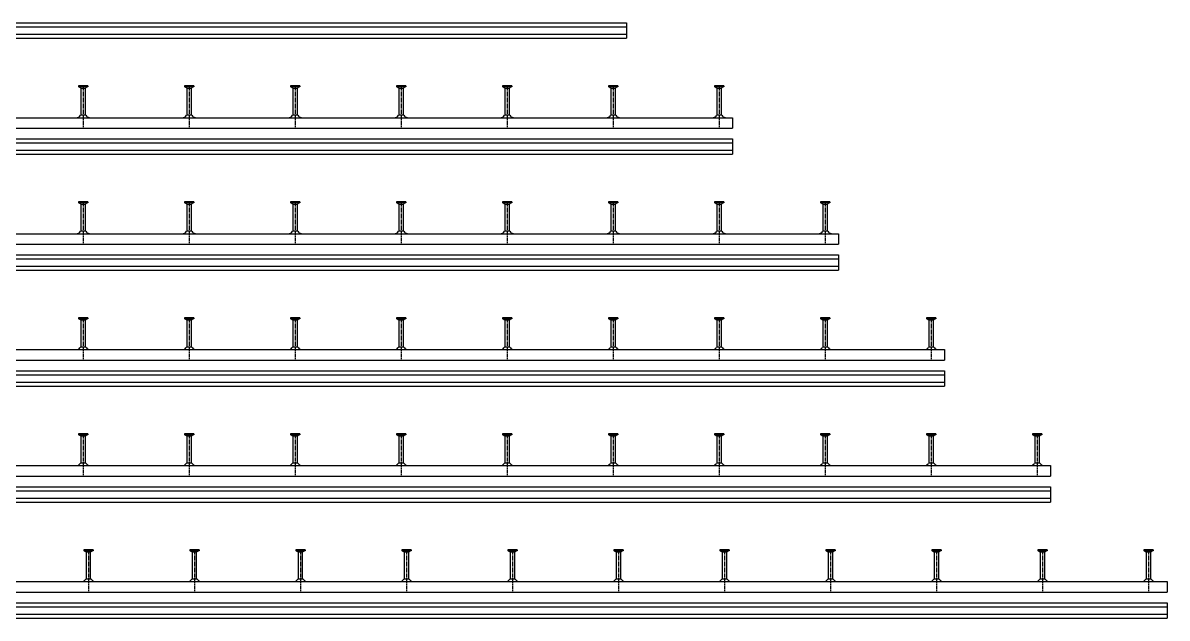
# Model space of a CAD drawing. Header units: millimetres. Extents: x -218 to 5901, y -4888 to 2743.
# Drawn here: x 3742 to 5901, y -4888 to -3764 of the extents above; entities that cross this region are included whole.
import ezdxf

# ---------------------------------------------------------------- set-up
doc = ezdxf.new("R2010")
doc.units = ezdxf.units.MM
doc.header["$LTSCALE"] = 10
doc.linetypes.add('MITTE2', pattern=[1.125, 0.75, -0.125, 0.125, -0.125])
doc.layers.add('HALFEN', color=2, linetype='CONTINUOUS')

msp = doc.modelspace()

# ---------------------------------------------------------------- linework, layer by layer
at = {"layer": 'HALFEN'}
for p, q in [((-168.7, -3763.8), (4881.3, -3763.8)), ((-168.7, -3771.3), (4881.3, -3771.3)), ((4881.3, -3763.8), (4881.3, -3792.8)), ((-168.7, -3785.3), (4881.3, -3785.3)), ((-168.7, -3792.8), (4881.3, -3792.8)), ((3865, -3882.8), (3847.5, -3882.8)), ((3847.5, -3882.8), (3847.5, -3884.7)), ((3865, -3884.7), (3847.5, -3884.7)), ((3848.3, -3884.7), (3851.8, -3886.5)), ((3852.2, -3882.8), (3852.2, -3884.4)), ((3860.3, -3882.8), (3860.3, -3884.4)), ((3864.3, -3884.7), (3860.7, -3886.5)), ((3865, -3882.8), (3865, -3884.7)), ((4065, -3882.8), (4047.5, -3882.8)), ((4047.5, -3882.8), (4047.5, -3884.7)), ((4065, -3884.7), (4047.5, -3884.7)), ((4048.3, -3884.7), (4051.8, -3886.5)), ((4052.2, -3882.8), (4052.2, -3884.4)), ((4060.3, -3882.8), (4060.3, -3884.4)), ((4064.3, -3884.7), (4060.7, -3886.5)), ((4065, -3882.8), (4065, -3884.7)), ((4247.5, -3882.8), (4247.5, -3884.7)), ((4265, -3882.8), (4247.5, -3882.8)), ((4265, -3884.7), (4247.5, -3884.7)), ((4248.3, -3884.7), (4251.8, -3886.5)), ((4252.2, -3882.8), (4252.2, -3884.4)), ((4260.3, -3882.8), (4260.3, -3884.4)), ((4264.3, -3884.7), (4260.7, -3886.5)), ((4265, -3882.8), (4265, -3884.7)), ((4465, -3882.8), (4447.5, -3882.8)), ((4447.5, -3882.8), (4447.5, -3884.7)), ((4465, -3884.7), (4447.5, -3884.7)), ((4448.3, -3884.7), (4451.8, -3886.5)), ((4452.2, -3882.8), (4452.2, -3884.4)), ((4460.3, -3882.8), (4460.3, -3884.4)), ((4464.3, -3884.7), (4460.7, -3886.5)), ((4465, -3882.8), (4465, -3884.7)), ((4665, -3882.8), (4647.5, -3882.8)), ((4647.5, -3882.8), (4647.5, -3884.7)), ((4665, -3884.7), (4647.5, -3884.7)), ((4648.3, -3884.7), (4651.8, -3886.5)), ((4652.2, -3882.8), (4652.2, -3884.4)), ((4660.3, -3882.8), (4660.3, -3884.4)), ((4664.3, -3884.7), (4660.7, -3886.5)), ((4665, -3882.8), (4665, -3884.7)), ((4847.5, -3882.8), (4847.5, -3884.7)), ((4865, -3882.8), (4847.5, -3882.8)), ((4865, -3884.7), (4847.5, -3884.7)), ((4848.3, -3884.7), (4851.8, -3886.5)), ((4852.2, -3882.8), (4852.2, -3884.4)), ((4860.3, -3882.8), (4860.3, -3884.4)), ((4864.3, -3884.7), (4860.7, -3886.5)), ((4865, -3882.8), (4865, -3884.7)), ((5047.5, -3882.8), (5047.5, -3884.7)), ((5065, -3882.8), (5047.5, -3882.8)), ((5065, -3884.7), (5047.5, -3884.7)), ((5048.3, -3884.7), (5051.8, -3886.5)), ((5052.2, -3882.8), (5052.2, -3884.4)), ((5060.3, -3882.8), (5060.3, -3884.4)), ((5064.3, -3884.7), (5060.7, -3886.5)), ((5065, -3882.8), (5065, -3884.7)), ((3852.3, -3938.1), (3852.3, -3887.2)), ((3852.8, -3886.8), (3859.7, -3886.8)), ((3860.3, -3938.1), (3860.3, -3887.2)), ((4052.3, -3938.1), (4052.3, -3887.2)), ((4052.8, -3886.8), (4059.7, -3886.8)), ((4060.3, -3938.1), (4060.3, -3887.2)), ((4252.3, -3938.1), (4252.3, -3887.2)), ((4252.8, -3886.8), (4259.7, -3886.8)), ((4260.3, -3938.1), (4260.3, -3887.2)), ((4452.3, -3938.1), (4452.3, -3887.2)), ((4452.8, -3886.8), (4459.7, -3886.8)), ((4460.3, -3938.1), (4460.3, -3887.2)), ((4652.3, -3938.1), (4652.3, -3887.2)), ((4652.8, -3886.8), (4659.7, -3886.8)), ((4660.3, -3938.1), (4660.3, -3887.2)), ((4852.3, -3938.1), (4852.3, -3887.2)), ((4852.8, -3886.8), (4859.7, -3886.8)), ((4860.3, -3938.1), (4860.3, -3887.2)), ((5052.3, -3938.1), (5052.3, -3887.2)), ((5052.8, -3886.8), (5059.7, -3886.8)), ((5060.3, -3938.1), (5060.3, -3887.2)), ((-168.7, -3942.8), (5081.3, -3942.8)), ((3861.2, -3938.1), (3851.3, -3938.1)), ((4061.2, -3938.1), (4051.3, -3938.1)), ((4261.2, -3938.1), (4251.3, -3938.1)), ((4461.2, -3938.1), (4451.3, -3938.1)), ((4661.2, -3938.1), (4651.3, -3938.1)), ((4861.2, -3938.1), (4851.3, -3938.1)), ((5061.2, -3938.1), (5051.3, -3938.1)), ((5081.3, -3942.8), (5081.3, -3962.8)), ((-168.7, -3962.8), (5081.3, -3962.8)), ((-168.7, -3982.8), (5081.3, -3982.8)), ((-168.7, -3990.3), (5081.3, -3990.3)), ((5081.3, -3982.8), (5081.3, -4011.8)), ((-168.7, -4004.3), (5081.3, -4004.3)), ((-168.7, -4011.8), (5081.3, -4011.8)), ((3865, -4101.8), (3847.5, -4101.8)), ((3847.5, -4101.8), (3847.5, -4103.7)), ((3865, -4103.7), (3847.5, -4103.7)), ((3848.3, -4103.7), (3851.8, -4105.5)), ((3852.2, -4101.8), (3852.2, -4103.4)), ((3852.3, -4157.1), (3852.3, -4106.2)), ((3852.8, -4105.8), (3859.7, -4105.8)), ((3860.3, -4101.8), (3860.3, -4103.4)), ((3860.3, -4157.1), (3860.3, -4106.2)), ((3864.3, -4103.7), (3860.7, -4105.5)), ((3865, -4101.8), (3865, -4103.7)), ((4065, -4101.8), (4047.5, -4101.8)), ((4047.5, -4101.8), (4047.5, -4103.7)), ((4065, -4103.7), (4047.5, -4103.7)), ((4048.3, -4103.7), (4051.8, -4105.5)), ((4052.2, -4101.8), (4052.2, -4103.4)), ((4052.3, -4157.1), (4052.3, -4106.2)), ((4052.8, -4105.8), (4059.7, -4105.8)), ((4060.3, -4101.8), (4060.3, -4103.4)), ((4060.3, -4157.1), (4060.3, -4106.2)), ((4064.3, -4103.7), (4060.7, -4105.5)), ((4065, -4101.8), (4065, -4103.7)), ((4247.5, -4101.8), (4247.5, -4103.7)), ((4265, -4101.8), (4247.5, -4101.8)), ((4265, -4103.7), (4247.5, -4103.7)), ((4248.3, -4103.7), (4251.8, -4105.5)), ((4252.2, -4101.8), (4252.2, -4103.4)), ((4252.3, -4157.1), (4252.3, -4106.2)), ((4252.8, -4105.8), (4259.7, -4105.8)), ((4260.3, -4101.8), (4260.3, -4103.4)), ((4260.3, -4157.1), (4260.3, -4106.2)), ((4264.3, -4103.7), (4260.7, -4105.5)), ((4265, -4101.8), (4265, -4103.7)), ((4465, -4101.8), (4447.5, -4101.8)), ((4447.5, -4101.8), (4447.5, -4103.7)), ((4465, -4103.7), (4447.5, -4103.7)), ((4448.3, -4103.7), (4451.8, -4105.5)), ((4452.2, -4101.8), (4452.2, -4103.4)), ((4452.3, -4157.1), (4452.3, -4106.2)), ((4452.8, -4105.8), (4459.7, -4105.8)), ((4460.3, -4101.8), (4460.3, -4103.4)), ((4460.3, -4157.1), (4460.3, -4106.2)), ((4464.3, -4103.7), (4460.7, -4105.5)), ((4465, -4101.8), (4465, -4103.7)), ((4665, -4101.8), (4647.5, -4101.8)), ((4647.5, -4101.8), (4647.5, -4103.7)), ((4665, -4103.7), (4647.5, -4103.7)), ((4648.3, -4103.7), (4651.8, -4105.5)), ((4652.2, -4101.8), (4652.2, -4103.4)), ((4652.3, -4157.1), (4652.3, -4106.2)), ((4652.8, -4105.8), (4659.7, -4105.8)), ((4660.3, -4101.8), (4660.3, -4103.4)), ((4660.3, -4157.1), (4660.3, -4106.2)), ((4664.3, -4103.7), (4660.7, -4105.5)), ((4665, -4101.8), (4665, -4103.7)), ((4847.5, -4101.8), (4847.5, -4103.7)), ((4865, -4101.8), (4847.5, -4101.8)), ((4865, -4103.7), (4847.5, -4103.7)), ((4848.3, -4103.7), (4851.8, -4105.5)), ((4852.2, -4101.8), (4852.2, -4103.4)), ((4852.3, -4157.1), (4852.3, -4106.2)), ((4852.8, -4105.8), (4859.7, -4105.8)), ((4860.3, -4101.8), (4860.3, -4103.4)), ((4860.3, -4157.1), (4860.3, -4106.2)), ((4864.3, -4103.7), (4860.7, -4105.5)), ((4865, -4101.8), (4865, -4103.7)), ((5065, -4101.8), (5047.5, -4101.8)), ((5047.5, -4101.8), (5047.5, -4103.7)), ((5065, -4103.7), (5047.5, -4103.7)), ((5048.3, -4103.7), (5051.8, -4105.5)), ((5052.2, -4101.8), (5052.2, -4103.4)), ((5052.3, -4157.1), (5052.3, -4106.2)), ((5052.8, -4105.8), (5059.7, -4105.8)), ((5060.3, -4101.8), (5060.3, -4103.4)), ((5060.3, -4157.1), (5060.3, -4106.2)), ((5064.3, -4103.7), (5060.7, -4105.5)), ((5065, -4101.8), (5065, -4103.7)), ((5247.5, -4101.8), (5247.5, -4103.7)), ((5265, -4101.8), (5247.5, -4101.8)), ((5265, -4103.7), (5247.5, -4103.7)), ((5248.3, -4103.7), (5251.8, -4105.5)), ((5252.2, -4101.8), (5252.2, -4103.4)), ((5252.3, -4157.1), (5252.3, -4106.2)), ((5252.8, -4105.8), (5259.7, -4105.8)), ((5260.3, -4101.8), (5260.3, -4103.4)), ((5260.3, -4157.1), (5260.3, -4106.2)), ((5264.3, -4103.7), (5260.7, -4105.5)), ((5265, -4101.8), (5265, -4103.7)), ((-168.7, -4161.8), (5281.3, -4161.8)), ((3861.2, -4157.1), (3851.3, -4157.1)), ((4061.2, -4157.1), (4051.3, -4157.1)), ((4261.2, -4157.1), (4251.3, -4157.1)), ((4461.2, -4157.1), (4451.3, -4157.1)), ((4661.2, -4157.1), (4651.3, -4157.1)), ((4861.2, -4157.1), (4851.3, -4157.1)), ((5061.2, -4157.1), (5051.3, -4157.1)), ((5261.2, -4157.1), (5251.3, -4157.1)), ((5281.3, -4161.8), (5281.3, -4181.8)), ((-168.7, -4181.8), (5281.3, -4181.8)), ((-168.7, -4201.8), (5281.3, -4201.8)), ((-168.7, -4209.3), (5281.3, -4209.3)), ((5281.3, -4201.8), (5281.3, -4230.8)), ((-168.7, -4223.3), (5281.3, -4223.3)), ((-168.7, -4230.8), (5281.3, -4230.8)), ((3865, -4320.8), (3847.5, -4320.8)), ((3847.5, -4320.8), (3847.5, -4322.7)), ((3865, -4322.7), (3847.5, -4322.7)), ((3848.3, -4322.7), (3851.8, -4324.5)), ((3852.2, -4320.8), (3852.2, -4322.4)), ((3852.3, -4376.1), (3852.3, -4325.2)), ((3852.8, -4324.8), (3859.7, -4324.8)), ((3860.3, -4320.8), (3860.3, -4322.4)), ((3860.3, -4376.1), (3860.3, -4325.2)), ((3864.3, -4322.7), (3860.7, -4324.5)), ((3865, -4320.8), (3865, -4322.7)), ((4065, -4320.8), (4047.5, -4320.8)), ((4047.5, -4320.8), (4047.5, -4322.7)), ((4065, -4322.7), (4047.5, -4322.7)), ((4048.3, -4322.7), (4051.8, -4324.5)), ((4052.2, -4320.8), (4052.2, -4322.4)), ((4052.3, -4376.1), (4052.3, -4325.2)), ((4052.8, -4324.8), (4059.7, -4324.8)), ((4060.3, -4320.8), (4060.3, -4322.4)), ((4060.3, -4376.1), (4060.3, -4325.2)), ((4064.3, -4322.7), (4060.7, -4324.5)), ((4065, -4320.8), (4065, -4322.7)), ((4247.5, -4320.8), (4247.5, -4322.7)), ((4265, -4320.8), (4247.5, -4320.8)), ((4265, -4322.7), (4247.5, -4322.7)), ((4248.3, -4322.7), (4251.8, -4324.5)), ((4252.2, -4320.8), (4252.2, -4322.4)), ((4252.3, -4376.1), (4252.3, -4325.2)), ((4252.8, -4324.8), (4259.7, -4324.8)), ((4260.3, -4320.8), (4260.3, -4322.4)), ((4260.3, -4376.1), (4260.3, -4325.2)), ((4264.3, -4322.7), (4260.7, -4324.5)), ((4265, -4320.8), (4265, -4322.7)), ((4465, -4320.8), (4447.5, -4320.8)), ((4447.5, -4320.8), (4447.5, -4322.7)), ((4465, -4322.7), (4447.5, -4322.7)), ((4448.3, -4322.7), (4451.8, -4324.5)), ((4452.2, -4320.8), (4452.2, -4322.4)), ((4452.3, -4376.1), (4452.3, -4325.2)), ((4452.8, -4324.8), (4459.7, -4324.8)), ((4460.3, -4320.8), (4460.3, -4322.4)), ((4460.3, -4376.1), (4460.3, -4325.2)), ((4464.3, -4322.7), (4460.7, -4324.5)), ((4465, -4320.8), (4465, -4322.7)), ((4665, -4320.8), (4647.5, -4320.8)), ((4647.5, -4320.8), (4647.5, -4322.7)), ((4665, -4322.7), (4647.5, -4322.7)), ((4648.3, -4322.7), (4651.8, -4324.5)), ((4652.2, -4320.8), (4652.2, -4322.4)), ((4652.3, -4376.1), (4652.3, -4325.2)), ((4652.8, -4324.8), (4659.7, -4324.8)), ((4660.3, -4320.8), (4660.3, -4322.4)), ((4660.3, -4376.1), (4660.3, -4325.2)), ((4664.3, -4322.7), (4660.7, -4324.5)), ((4665, -4320.8), (4665, -4322.7)), ((4847.5, -4320.8), (4847.5, -4322.7)), ((4865, -4320.8), (4847.5, -4320.8)), ((4865, -4322.7), (4847.5, -4322.7)), ((4848.3, -4322.7), (4851.8, -4324.5)), ((4852.2, -4320.8), (4852.2, -4322.4)), ((4852.3, -4376.1), (4852.3, -4325.2)), ((4852.8, -4324.8), (4859.7, -4324.8)), ((4860.3, -4320.8), (4860.3, -4322.4)), ((4860.3, -4376.1), (4860.3, -4325.2)), ((4864.3, -4322.7), (4860.7, -4324.5)), ((4865, -4320.8), (4865, -4322.7)), ((5065, -4320.8), (5047.5, -4320.8)), ((5047.5, -4320.8), (5047.5, -4322.7)), ((5065, -4322.7), (5047.5, -4322.7)), ((5048.3, -4322.7), (5051.8, -4324.5)), ((5052.2, -4320.8), (5052.2, -4322.4)), ((5052.3, -4376.1), (5052.3, -4325.2)), ((5052.8, -4324.8), (5059.7, -4324.8)), ((5060.3, -4320.8), (5060.3, -4322.4)), ((5060.3, -4376.1), (5060.3, -4325.2)), ((5064.3, -4322.7), (5060.7, -4324.5)), ((5065, -4320.8), (5065, -4322.7)), ((5265, -4320.8), (5247.5, -4320.8)), ((5247.5, -4320.8), (5247.5, -4322.7)), ((5265, -4322.7), (5247.5, -4322.7)), ((5248.3, -4322.7), (5251.8, -4324.5)), ((5252.2, -4320.8), (5252.2, -4322.4)), ((5252.3, -4376.1), (5252.3, -4325.2)), ((5252.8, -4324.8), (5259.7, -4324.8)), ((5260.3, -4320.8), (5260.3, -4322.4)), ((5260.3, -4376.1), (5260.3, -4325.2)), ((5264.3, -4322.7), (5260.7, -4324.5)), ((5265, -4320.8), (5265, -4322.7)), ((5447.5, -4320.8), (5447.5, -4322.7)), ((5465, -4320.8), (5447.5, -4320.8)), ((5465, -4322.7), (5447.5, -4322.7)), ((5448.3, -4322.7), (5451.8, -4324.5)), ((5452.2, -4320.8), (5452.2, -4322.4)), ((5452.3, -4376.1), (5452.3, -4325.2)), ((5452.8, -4324.8), (5459.7, -4324.8)), ((5460.3, -4320.8), (5460.3, -4322.4)), ((5460.3, -4376.1), (5460.3, -4325.2)), ((5464.3, -4322.7), (5460.7, -4324.5)), ((5465, -4320.8), (5465, -4322.7)), ((-168.7, -4380.8), (5481.3, -4380.8)), ((3861.2, -4376.1), (3851.3, -4376.1)), ((4061.2, -4376.1), (4051.3, -4376.1)), ((4261.2, -4376.1), (4251.3, -4376.1)), ((4461.2, -4376.1), (4451.3, -4376.1)), ((4661.2, -4376.1), (4651.3, -4376.1)), ((4861.2, -4376.1), (4851.3, -4376.1)), ((5061.2, -4376.1), (5051.3, -4376.1)), ((5261.2, -4376.1), (5251.3, -4376.1)), ((5461.2, -4376.1), (5451.3, -4376.1)), ((5481.3, -4380.8), (5481.3, -4400.8)), ((-168.7, -4400.8), (5481.3, -4400.8)), ((-168.7, -4420.8), (5481.3, -4420.8)), ((5481.3, -4420.8), (5481.3, -4449.8)), ((-168.7, -4428.3), (5481.3, -4428.3)), ((-168.7, -4442.3), (5481.3, -4442.3)), ((-168.7, -4449.8), (5481.3, -4449.8)), ((3847.5, -4539.8), (3847.5, -4541.7)), ((3865, -4539.8), (3847.5, -4539.8)), ((3865, -4541.7), (3847.5, -4541.7)), ((3848.3, -4541.7), (3851.8, -4543.5)), ((3852.2, -4539.8), (3852.2, -4541.4)), ((3852.3, -4595.1), (3852.3, -4544.2)), ((3852.8, -4543.8), (3859.7, -4543.8)), ((3860.3, -4539.8), (3860.3, -4541.4)), ((3860.3, -4595.1), (3860.3, -4544.2)), ((3864.3, -4541.7), (3860.7, -4543.5)), ((3865, -4539.8), (3865, -4541.7)), ((4047.5, -4539.8), (4047.5, -4541.7)), ((4065, -4539.8), (4047.5, -4539.8)), ((4065, -4541.7), (4047.5, -4541.7)), ((4048.3, -4541.7), (4051.8, -4543.5)), ((4052.2, -4539.8), (4052.2, -4541.4)), ((4052.3, -4595.1), (4052.3, -4544.2)), ((4052.8, -4543.8), (4059.7, -4543.8)), ((4060.3, -4539.8), (4060.3, -4541.4)), ((4060.3, -4595.1), (4060.3, -4544.2)), ((4064.3, -4541.7), (4060.7, -4543.5)), ((4065, -4539.8), (4065, -4541.7)), ((4247.5, -4539.8), (4247.5, -4541.7)), ((4265, -4539.8), (4247.5, -4539.8)), ((4265, -4541.7), (4247.5, -4541.7)), ((4248.3, -4541.7), (4251.8, -4543.5)), ((4252.2, -4539.8), (4252.2, -4541.4)), ((4252.3, -4595.1), (4252.3, -4544.2)), ((4252.8, -4543.8), (4259.7, -4543.8)), ((4260.3, -4539.8), (4260.3, -4541.4)), ((4260.3, -4595.1), (4260.3, -4544.2)), ((4264.3, -4541.7), (4260.7, -4543.5)), ((4265, -4539.8), (4265, -4541.7)), ((4447.5, -4539.8), (4447.5, -4541.7)), ((4465, -4539.8), (4447.5, -4539.8)), ((4465, -4541.7), (4447.5, -4541.7)), ((4448.3, -4541.7), (4451.8, -4543.5)), ((4452.2, -4539.8), (4452.2, -4541.4)), ((4452.3, -4595.1), (4452.3, -4544.2)), ((4452.8, -4543.8), (4459.7, -4543.8)), ((4460.3, -4539.8), (4460.3, -4541.4)), ((4460.3, -4595.1), (4460.3, -4544.2)), ((4464.3, -4541.7), (4460.7, -4543.5)), ((4465, -4539.8), (4465, -4541.7)), ((4647.5, -4539.8), (4647.5, -4541.7)), ((4665, -4539.8), (4647.5, -4539.8)), ((4665, -4541.7), (4647.5, -4541.7)), ((4648.3, -4541.7), (4651.8, -4543.5)), ((4652.2, -4539.8), (4652.2, -4541.4)), ((4652.3, -4595.1), (4652.3, -4544.2)), ((4652.8, -4543.8), (4659.7, -4543.8)), ((4660.3, -4539.8), (4660.3, -4541.4)), ((4660.3, -4595.1), (4660.3, -4544.2)), ((4664.3, -4541.7), (4660.7, -4543.5)), ((4665, -4539.8), (4665, -4541.7)), ((4847.5, -4539.8), (4847.5, -4541.7)), ((4865, -4539.8), (4847.5, -4539.8)), ((4865, -4541.7), (4847.5, -4541.7)), ((4848.3, -4541.7), (4851.8, -4543.5)), ((4852.2, -4539.8), (4852.2, -4541.4)), ((4852.3, -4595.1), (4852.3, -4544.2)), ((4852.8, -4543.8), (4859.7, -4543.8)), ((4860.3, -4539.8), (4860.3, -4541.4)), ((4860.3, -4595.1), (4860.3, -4544.2)), ((4864.3, -4541.7), (4860.7, -4543.5)), ((4865, -4539.8), (4865, -4541.7)), ((5047.5, -4539.8), (5047.5, -4541.7)), ((5065, -4539.8), (5047.5, -4539.8)), ((5065, -4541.7), (5047.5, -4541.7)), ((5048.3, -4541.7), (5051.8, -4543.5)), ((5052.2, -4539.8), (5052.2, -4541.4)), ((5052.3, -4595.1), (5052.3, -4544.2)), ((5052.8, -4543.8), (5059.7, -4543.8)), ((5060.3, -4539.8), (5060.3, -4541.4)), ((5060.3, -4595.1), (5060.3, -4544.2)), ((5064.3, -4541.7), (5060.7, -4543.5)), ((5065, -4539.8), (5065, -4541.7)), ((5247.5, -4539.8), (5247.5, -4541.7)), ((5265, -4539.8), (5247.5, -4539.8)), ((5265, -4541.7), (5247.5, -4541.7)), ((5248.3, -4541.7), (5251.8, -4543.5)), ((5252.2, -4539.8), (5252.2, -4541.4)), ((5252.3, -4595.1), (5252.3, -4544.2)), ((5252.8, -4543.8), (5259.7, -4543.8)), ((5260.3, -4539.8), (5260.3, -4541.4)), ((5260.3, -4595.1), (5260.3, -4544.2)), ((5264.3, -4541.7), (5260.7, -4543.5)), ((5265, -4539.8), (5265, -4541.7)), ((5447.5, -4539.8), (5447.5, -4541.7)), ((5465, -4539.8), (5447.5, -4539.8)), ((5465, -4541.7), (5447.5, -4541.7)), ((5448.3, -4541.7), (5451.8, -4543.5)), ((5452.2, -4539.8), (5452.2, -4541.4)), ((5452.3, -4595.1), (5452.3, -4544.2)), ((5452.8, -4543.8), (5459.7, -4543.8)), ((5460.3, -4539.8), (5460.3, -4541.4)), ((5460.3, -4595.1), (5460.3, -4544.2)), ((5464.3, -4541.7), (5460.7, -4543.5)), ((5465, -4539.8), (5465, -4541.7)), ((5647.5, -4539.8), (5647.5, -4541.7)), ((5665, -4539.8), (5647.5, -4539.8)), ((5665, -4541.7), (5647.5, -4541.7)), ((5648.3, -4541.7), (5651.8, -4543.5)), ((5652.2, -4539.8), (5652.2, -4541.4)), ((5652.3, -4595.1), (5652.3, -4544.2)), ((5652.8, -4543.8), (5659.7, -4543.8)), ((5660.3, -4539.8), (5660.3, -4541.4)), ((5660.3, -4595.1), (5660.3, -4544.2)), ((5664.3, -4541.7), (5660.7, -4543.5)), ((5665, -4539.8), (5665, -4541.7)), ((3861.2, -4595.1), (3851.3, -4595.1)), ((4061.2, -4595.1), (4051.3, -4595.1)), ((4261.2, -4595.1), (4251.3, -4595.1)), ((4461.2, -4595.1), (4451.3, -4595.1)), ((4661.2, -4595.1), (4651.3, -4595.1)), ((4861.2, -4595.1), (4851.3, -4595.1)), ((5061.2, -4595.1), (5051.3, -4595.1)), ((5261.2, -4595.1), (5251.3, -4595.1)), ((5461.2, -4595.1), (5451.3, -4595.1)), ((5661.2, -4595.1), (5651.3, -4595.1)), ((-168.7, -4599.8), (5681.3, -4599.8)), ((-168.7, -4619.8), (5681.3, -4619.8)), ((5681.3, -4599.8), (5681.3, -4619.8)), ((-168.7, -4639.8), (5681.3, -4639.8)), ((5681.3, -4639.8), (5681.3, -4668.8)), ((-168.7, -4647.3), (5681.3, -4647.3)), ((-168.7, -4661.3), (5681.3, -4661.3)), ((-168.7, -4668.8), (5681.3, -4668.8)), ((3875, -4758.8), (3857.5, -4758.8)), ((3857.5, -4758.8), (3857.5, -4760.7)), ((3875, -4760.7), (3857.5, -4760.7)), ((3858.3, -4760.7), (3861.8, -4762.5)), ((3862.2, -4758.8), (3862.2, -4760.4)), ((3862.3, -4814.1), (3862.3, -4763.2)), ((3862.8, -4762.8), (3869.7, -4762.8)), ((3870.3, -4758.8), (3870.3, -4760.4)), ((3870.3, -4814.1), (3870.3, -4763.2)), ((3874.3, -4760.7), (3870.7, -4762.5)), ((3875, -4758.8), (3875, -4760.7)), ((4075, -4758.8), (4057.5, -4758.8)), ((4057.5, -4758.8), (4057.5, -4760.7)), ((4075, -4760.7), (4057.5, -4760.7)), ((4058.3, -4760.7), (4061.8, -4762.5)), ((4062.2, -4758.8), (4062.2, -4760.4)), ((4062.3, -4814.1), (4062.3, -4763.2)), ((4062.8, -4762.8), (4069.7, -4762.8)), ((4070.3, -4758.8), (4070.3, -4760.4)), ((4070.3, -4814.1), (4070.3, -4763.2)), ((4074.3, -4760.7), (4070.7, -4762.5)), ((4075, -4758.8), (4075, -4760.7)), ((4275, -4758.8), (4257.5, -4758.8)), ((4257.5, -4758.8), (4257.5, -4760.7)), ((4275, -4760.7), (4257.5, -4760.7)), ((4258.3, -4760.7), (4261.8, -4762.5)), ((4262.2, -4758.8), (4262.2, -4760.4)), ((4262.3, -4814.1), (4262.3, -4763.2)), ((4262.8, -4762.8), (4269.7, -4762.8)), ((4270.3, -4758.8), (4270.3, -4760.4)), ((4270.3, -4814.1), (4270.3, -4763.2)), ((4274.3, -4760.7), (4270.7, -4762.5)), ((4275, -4758.8), (4275, -4760.7)), ((4475, -4758.8), (4457.5, -4758.8)), ((4457.5, -4758.8), (4457.5, -4760.7)), ((4475, -4760.7), (4457.5, -4760.7)), ((4458.3, -4760.7), (4461.8, -4762.5)), ((4462.2, -4758.8), (4462.2, -4760.4)), ((4462.3, -4814.1), (4462.3, -4763.2)), ((4462.8, -4762.8), (4469.7, -4762.8)), ((4470.3, -4758.8), (4470.3, -4760.4)), ((4470.3, -4814.1), (4470.3, -4763.2)), ((4474.3, -4760.7), (4470.7, -4762.5)), ((4475, -4758.8), (4475, -4760.7)), ((4675, -4758.8), (4657.5, -4758.8)), ((4657.5, -4758.8), (4657.5, -4760.7)), ((4675, -4760.7), (4657.5, -4760.7)), ((4658.3, -4760.7), (4661.8, -4762.5)), ((4662.2, -4758.8), (4662.2, -4760.4)), ((4662.3, -4814.1), (4662.3, -4763.2)), ((4662.8, -4762.8), (4669.7, -4762.8)), ((4670.3, -4758.8), (4670.3, -4760.4)), ((4670.3, -4814.1), (4670.3, -4763.2)), ((4674.3, -4760.7), (4670.7, -4762.5)), ((4675, -4758.8), (4675, -4760.7)), ((4875, -4758.8), (4857.5, -4758.8)), ((4857.5, -4758.8), (4857.5, -4760.7)), ((4875, -4760.7), (4857.5, -4760.7)), ((4858.3, -4760.7), (4861.8, -4762.5)), ((4862.2, -4758.8), (4862.2, -4760.4)), ((4862.3, -4814.1), (4862.3, -4763.2)), ((4862.8, -4762.8), (4869.7, -4762.8)), ((4870.3, -4758.8), (4870.3, -4760.4)), ((4870.3, -4814.1), (4870.3, -4763.2)), ((4874.3, -4760.7), (4870.7, -4762.5)), ((4875, -4758.8), (4875, -4760.7)), ((5075, -4758.8), (5057.5, -4758.8)), ((5057.5, -4758.8), (5057.5, -4760.7)), ((5075, -4760.7), (5057.5, -4760.7)), ((5058.3, -4760.7), (5061.8, -4762.5)), ((5062.2, -4758.8), (5062.2, -4760.4)), ((5062.3, -4814.1), (5062.3, -4763.2)), ((5062.8, -4762.8), (5069.7, -4762.8)), ((5070.3, -4758.8), (5070.3, -4760.4)), ((5070.3, -4814.1), (5070.3, -4763.2)), ((5074.3, -4760.7), (5070.7, -4762.5)), ((5075, -4758.8), (5075, -4760.7)), ((5275, -4758.8), (5257.5, -4758.8)), ((5257.5, -4758.8), (5257.5, -4760.7)), ((5275, -4760.7), (5257.5, -4760.7)), ((5258.3, -4760.7), (5261.8, -4762.5)), ((5262.2, -4758.8), (5262.2, -4760.4)), ((5262.3, -4814.1), (5262.3, -4763.2)), ((5262.8, -4762.8), (5269.7, -4762.8)), ((5270.3, -4758.8), (5270.3, -4760.4)), ((5270.3, -4814.1), (5270.3, -4763.2)), ((5274.3, -4760.7), (5270.7, -4762.5)), ((5275, -4758.8), (5275, -4760.7)), ((5475, -4758.8), (5457.5, -4758.8)), ((5457.5, -4758.8), (5457.5, -4760.7)), ((5475, -4760.7), (5457.5, -4760.7)), ((5458.3, -4760.7), (5461.8, -4762.5)), ((5462.2, -4758.8), (5462.2, -4760.4)), ((5462.3, -4814.1), (5462.3, -4763.2)), ((5462.8, -4762.8), (5469.7, -4762.8)), ((5470.3, -4758.8), (5470.3, -4760.4)), ((5470.3, -4814.1), (5470.3, -4763.2)), ((5474.3, -4760.7), (5470.7, -4762.5)), ((5475, -4758.8), (5475, -4760.7)), ((5675, -4758.8), (5657.5, -4758.8)), ((5657.5, -4758.8), (5657.5, -4760.7)), ((5675, -4760.7), (5657.5, -4760.7)), ((5658.3, -4760.7), (5661.8, -4762.5)), ((5662.2, -4758.8), (5662.2, -4760.4)), ((5662.3, -4814.1), (5662.3, -4763.2)), ((5662.8, -4762.8), (5669.7, -4762.8)), ((5670.3, -4758.8), (5670.3, -4760.4)), ((5670.3, -4814.1), (5670.3, -4763.2)), ((5674.3, -4760.7), (5670.7, -4762.5)), ((5675, -4758.8), (5675, -4760.7)), ((5875, -4758.8), (5857.5, -4758.8)), ((5857.5, -4758.8), (5857.5, -4760.7)), ((5875, -4760.7), (5857.5, -4760.7)), ((5858.3, -4760.7), (5861.8, -4762.5)), ((5862.2, -4758.8), (5862.2, -4760.4)), ((5862.3, -4814.1), (5862.3, -4763.2)), ((5862.8, -4762.8), (5869.7, -4762.8)), ((5870.3, -4758.8), (5870.3, -4760.4)), ((5870.3, -4814.1), (5870.3, -4763.2)), ((5874.3, -4760.7), (5870.7, -4762.5)), ((5875, -4758.8), (5875, -4760.7)), ((3871.2, -4814.1), (3861.3, -4814.1)), ((4071.2, -4814.1), (4061.3, -4814.1)), ((4271.2, -4814.1), (4261.3, -4814.1)), ((4471.2, -4814.1), (4461.3, -4814.1)), ((4671.2, -4814.1), (4661.3, -4814.1)), ((4871.2, -4814.1), (4861.3, -4814.1)), ((5071.2, -4814.1), (5061.3, -4814.1)), ((5271.2, -4814.1), (5261.3, -4814.1)), ((5471.2, -4814.1), (5461.3, -4814.1)), ((5671.2, -4814.1), (5661.3, -4814.1)), ((5871.2, -4814.1), (5861.3, -4814.1)), ((-168.7, -4818.8), (5901.3, -4818.8)), ((5901.3, -4818.8), (5901.3, -4838.8)), ((-168.7, -4838.8), (5901.3, -4838.8)), ((-168.7, -4858.8), (5901.3, -4858.8)), ((-168.7, -4866.3), (5901.3, -4866.3)), ((5901.3, -4858.8), (5901.3, -4887.8)), ((-168.7, -4880.3), (5901.3, -4880.3)), ((-168.7, -4887.8), (5901.3, -4887.8))]:
    msp.add_line(p, q, dxfattribs=at)
at = {"layer": 'HALFEN', "color": 1, "linetype": 'MITTE2'}
for p, q in [((3856.3, -3882.8), (3856.3, -3962.8)), ((4056.3, -3882.8), (4056.3, -3962.8)), ((4256.3, -3882.8), (4256.3, -3962.8)), ((4456.3, -3882.8), (4456.3, -3962.8)), ((4656.3, -3882.8), (4656.3, -3962.8)), ((4856.3, -3882.8), (4856.3, -3962.8)), ((5056.3, -3882.8), (5056.3, -3962.8)), ((3856.3, -4101.8), (3856.3, -4181.8)), ((4056.3, -4101.8), (4056.3, -4181.8)), ((4256.3, -4101.8), (4256.3, -4181.8)), ((4456.3, -4101.8), (4456.3, -4181.8)), ((4656.3, -4101.8), (4656.3, -4181.8)), ((4856.3, -4101.8), (4856.3, -4181.8)), ((5056.3, -4101.8), (5056.3, -4181.8)), ((5256.3, -4101.8), (5256.3, -4181.8)), ((3856.3, -4320.8), (3856.3, -4400.8)), ((4056.3, -4320.8), (4056.3, -4400.8)), ((4256.3, -4320.8), (4256.3, -4400.8)), ((4456.3, -4320.8), (4456.3, -4400.8)), ((4656.3, -4320.8), (4656.3, -4400.8)), ((4856.3, -4320.8), (4856.3, -4400.8)), ((5056.3, -4320.8), (5056.3, -4400.8)), ((5256.3, -4320.8), (5256.3, -4400.8)), ((5456.3, -4320.8), (5456.3, -4400.8)), ((3856.3, -4539.8), (3856.3, -4619.8)), ((4056.3, -4539.8), (4056.3, -4619.8)), ((4256.3, -4539.8), (4256.3, -4619.8)), ((4456.3, -4539.8), (4456.3, -4619.8)), ((4656.3, -4539.8), (4656.3, -4619.8)), ((4856.3, -4539.8), (4856.3, -4619.8)), ((5056.3, -4539.8), (5056.3, -4619.8)), ((5256.3, -4539.8), (5256.3, -4619.8)), ((5456.3, -4539.8), (5456.3, -4619.8)), ((5656.3, -4539.8), (5656.3, -4619.8)), ((3866.3, -4758.8), (3866.3, -4838.8)), ((4066.3, -4758.8), (4066.3, -4838.8)), ((4266.3, -4758.8), (4266.3, -4838.8)), ((4466.3, -4758.8), (4466.3, -4838.8)), ((4666.3, -4758.8), (4666.3, -4838.8)), ((4866.3, -4758.8), (4866.3, -4838.8)), ((5066.3, -4758.8), (5066.3, -4838.8)), ((5266.3, -4758.8), (5266.3, -4838.8)), ((5466.3, -4758.8), (5466.3, -4838.8)), ((5666.3, -4758.8), (5666.3, -4838.8)), ((5866.3, -4758.8), (5866.3, -4838.8))]:
    msp.add_line(p, q, dxfattribs=at)
at = {"layer": 'HALFEN'}
for centre, radius, start, end in [((3851.5, -3887.2), 0.8, 0, 62.3005), ((3861.1, -3887.2), 0.8, 117.6995, 180), ((4051.5, -3887.2), 0.8, 0, 62.3005), ((4061.1, -3887.2), 0.8, 117.6995, 180), ((4251.5, -3887.2), 0.8, 0, 62.3005), ((4261.1, -3887.2), 0.8, 117.6995, 180), ((4451.5, -3887.2), 0.8, 0, 62.3005), ((4461.1, -3887.2), 0.8, 117.6995, 180), ((4651.5, -3887.2), 0.8, 0, 62.3005), ((4661.1, -3887.2), 0.8, 117.6995, 180), ((4851.5, -3887.2), 0.8, 0, 62.3005), ((4861.1, -3887.2), 0.8, 117.6995, 180), ((5051.5, -3887.2), 0.8, 0, 62.3005), ((5061.1, -3887.2), 0.8, 117.6995, 180), ((3842.7, -3933), 10, 285.1143, 329.2679), ((3869.8, -3933), 10, 210.7321, 254.8857), ((4042.7, -3933), 10, 285.1143, 329.2679), ((4069.8, -3933), 10, 210.7321, 254.8857), ((4242.7, -3933), 10, 285.1143, 329.2679), ((4269.8, -3933), 10, 210.7321, 254.8857), ((4442.7, -3933), 10, 285.1143, 329.2679), ((4469.8, -3933), 10, 210.7321, 254.8857), ((4642.7, -3933), 10, 285.1143, 329.2679), ((4669.8, -3933), 10, 210.7321, 254.8857), ((4842.7, -3933), 10, 285.1143, 329.2679), ((4869.8, -3933), 10, 210.7321, 254.8857), ((5042.7, -3933), 10, 285.1143, 329.2679), ((5069.8, -3933), 10, 210.7321, 254.8857), ((3851.5, -4106.2), 0.8, 0, 62.3005), ((3861.1, -4106.2), 0.8, 117.6995, 180), ((4051.5, -4106.2), 0.8, 0, 62.3005), ((4061.1, -4106.2), 0.8, 117.6995, 180), ((4251.5, -4106.2), 0.8, 0, 62.3005), ((4261.1, -4106.2), 0.8, 117.6995, 180), ((4451.5, -4106.2), 0.8, 0, 62.3005), ((4461.1, -4106.2), 0.8, 117.6995, 180), ((4651.5, -4106.2), 0.8, 0, 62.3005), ((4661.1, -4106.2), 0.8, 117.6995, 180), ((4851.5, -4106.2), 0.8, 0, 62.3005), ((4861.1, -4106.2), 0.8, 117.6995, 180), ((5051.5, -4106.2), 0.8, 0, 62.3005), ((5061.1, -4106.2), 0.8, 117.6995, 180), ((5251.5, -4106.2), 0.8, 0, 62.3005), ((5261.1, -4106.2), 0.8, 117.6995, 180), ((3842.7, -4152), 10, 285.1143, 329.2679), ((3869.8, -4152), 10, 210.7321, 254.8857), ((4042.7, -4152), 10, 285.1143, 329.2679), ((4069.8, -4152), 10, 210.7321, 254.8857), ((4242.7, -4152), 10, 285.1143, 329.2679), ((4269.8, -4152), 10, 210.7321, 254.8857), ((4442.7, -4152), 10, 285.1143, 329.2679), ((4469.8, -4152), 10, 210.7321, 254.8857), ((4642.7, -4152), 10, 285.1143, 329.2679), ((4669.8, -4152), 10, 210.7321, 254.8857), ((4842.7, -4152), 10, 285.1143, 329.2679), ((4869.8, -4152), 10, 210.7321, 254.8857), ((5042.7, -4152), 10, 285.1143, 329.2679), ((5069.8, -4152), 10, 210.7321, 254.8857), ((5242.7, -4152), 10, 285.1143, 329.2679), ((5269.8, -4152), 10, 210.7321, 254.8857), ((3851.5, -4325.2), 0.8, 0, 62.3005), ((3861.1, -4325.2), 0.8, 117.6995, 180), ((4051.5, -4325.2), 0.8, 0, 62.3005), ((4061.1, -4325.2), 0.8, 117.6995, 180), ((4251.5, -4325.2), 0.8, 0, 62.3005), ((4261.1, -4325.2), 0.8, 117.6995, 180), ((4451.5, -4325.2), 0.8, 0, 62.3005), ((4461.1, -4325.2), 0.8, 117.6995, 180), ((4651.5, -4325.2), 0.8, 0, 62.3005), ((4661.1, -4325.2), 0.8, 117.6995, 180), ((4851.5, -4325.2), 0.8, 0, 62.3005), ((4861.1, -4325.2), 0.8, 117.6995, 180), ((5051.5, -4325.2), 0.8, 0, 62.3005), ((5061.1, -4325.2), 0.8, 117.6995, 180), ((5251.5, -4325.2), 0.8, 0, 62.3005), ((5261.1, -4325.2), 0.8, 117.6995, 180), ((5451.5, -4325.2), 0.8, 0, 62.3005), ((5461.1, -4325.2), 0.8, 117.6995, 180), ((3842.7, -4371), 10, 285.1143, 329.2679), ((3869.8, -4371), 10, 210.7321, 254.8857), ((4042.7, -4371), 10, 285.1143, 329.2679), ((4069.8, -4371), 10, 210.7321, 254.8857), ((4242.7, -4371), 10, 285.1143, 329.2679), ((4269.8, -4371), 10, 210.7321, 254.8857), ((4442.7, -4371), 10, 285.1143, 329.2679), ((4469.8, -4371), 10, 210.7321, 254.8857), ((4642.7, -4371), 10, 285.1143, 329.2679), ((4669.8, -4371), 10, 210.7321, 254.8857), ((4842.7, -4371), 10, 285.1143, 329.2679), ((4869.8, -4371), 10, 210.7321, 254.8857), ((5042.7, -4371), 10, 285.1143, 329.2679), ((5069.8, -4371), 10, 210.7321, 254.8857), ((5242.7, -4371), 10, 285.1143, 329.2679), ((5269.8, -4371), 10, 210.7321, 254.8857), ((5442.7, -4371), 10, 285.1143, 329.2679), ((5469.8, -4371), 10, 210.7321, 254.8857), ((3851.5, -4544.2), 0.8, 0, 62.3005), ((3861.1, -4544.2), 0.8, 117.6995, 180), ((4051.5, -4544.2), 0.8, 0, 62.3005), ((4061.1, -4544.2), 0.8, 117.6995, 180), ((4251.5, -4544.2), 0.8, 0, 62.3005), ((4261.1, -4544.2), 0.8, 117.6995, 180), ((4451.5, -4544.2), 0.8, 0, 62.3005), ((4461.1, -4544.2), 0.8, 117.6995, 180), ((4651.5, -4544.2), 0.8, 0, 62.3005), ((4661.1, -4544.2), 0.8, 117.6995, 180), ((4851.5, -4544.2), 0.8, 0, 62.3005), ((4861.1, -4544.2), 0.8, 117.6995, 180), ((5051.5, -4544.2), 0.8, 0, 62.3005), ((5061.1, -4544.2), 0.8, 117.6995, 180), ((5251.5, -4544.2), 0.8, 0, 62.3005), ((5261.1, -4544.2), 0.8, 117.6995, 180), ((5451.5, -4544.2), 0.8, 0, 62.3005), ((5461.1, -4544.2), 0.8, 117.6995, 180), ((5651.5, -4544.2), 0.8, 0, 62.3005), ((5661.1, -4544.2), 0.8, 117.6995, 180), ((3842.7, -4590), 10, 285.1143, 329.2679), ((3869.8, -4590), 10, 210.7321, 254.8857), ((4042.7, -4590), 10, 285.1143, 329.2679), ((4069.8, -4590), 10, 210.7321, 254.8857), ((4242.7, -4590), 10, 285.1143, 329.2679), ((4269.8, -4590), 10, 210.7321, 254.8857), ((4442.7, -4590), 10, 285.1143, 329.2679), ((4469.8, -4590), 10, 210.7321, 254.8857), ((4642.7, -4590), 10, 285.1143, 329.2679), ((4669.8, -4590), 10, 210.7321, 254.8857), ((4842.7, -4590), 10, 285.1143, 329.2679), ((4869.8, -4590), 10, 210.7321, 254.8857), ((5042.7, -4590), 10, 285.1143, 329.2679), ((5069.8, -4590), 10, 210.7321, 254.8857), ((5242.7, -4590), 10, 285.1143, 329.2679), ((5269.8, -4590), 10, 210.7321, 254.8857), ((5442.7, -4590), 10, 285.1143, 329.2679), ((5469.8, -4590), 10, 210.7321, 254.8857), ((5642.7, -4590), 10, 285.1143, 329.2679), ((5669.8, -4590), 10, 210.7321, 254.8857), ((3861.5, -4763.2), 0.8, 0, 62.3005), ((3871.1, -4763.2), 0.8, 117.6995, 180), ((4061.5, -4763.2), 0.8, 0, 62.3005), ((4071.1, -4763.2), 0.8, 117.6995, 180), ((4261.5, -4763.2), 0.8, 0, 62.3005), ((4271.1, -4763.2), 0.8, 117.6995, 180), ((4461.5, -4763.2), 0.8, 0, 62.3005), ((4471.1, -4763.2), 0.8, 117.6995, 180), ((4661.5, -4763.2), 0.8, 0, 62.3005), ((4671.1, -4763.2), 0.8, 117.6995, 180), ((4861.5, -4763.2), 0.8, 0, 62.3005), ((4871.1, -4763.2), 0.8, 117.6995, 180), ((5061.5, -4763.2), 0.8, 0, 62.3005), ((5071.1, -4763.2), 0.8, 117.6995, 180), ((5261.5, -4763.2), 0.8, 0, 62.3005), ((5271.1, -4763.2), 0.8, 117.6995, 180), ((5461.5, -4763.2), 0.8, 0, 62.3005), ((5471.1, -4763.2), 0.8, 117.6995, 180), ((5661.5, -4763.2), 0.8, 0, 62.3005), ((5671.1, -4763.2), 0.8, 117.6995, 180), ((5861.5, -4763.2), 0.8, 0, 62.3005), ((5871.1, -4763.2), 0.8, 117.6995, 180), ((3852.7, -4809), 10, 285.1143, 329.2679), ((3879.8, -4809), 10, 210.7321, 254.8857), ((4052.7, -4809), 10, 285.1143, 329.2679), ((4079.8, -4809), 10, 210.7321, 254.8857), ((4252.7, -4809), 10, 285.1143, 329.2679), ((4279.8, -4809), 10, 210.7321, 254.8857), ((4452.7, -4809), 10, 285.1143, 329.2679), ((4479.8, -4809), 10, 210.7321, 254.8857), ((4652.7, -4809), 10, 285.1143, 329.2679), ((4679.8, -4809), 10, 210.7321, 254.8857), ((4852.7, -4809), 10, 285.1143, 329.2679), ((4879.8, -4809), 10, 210.7321, 254.8857), ((5052.7, -4809), 10, 285.1143, 329.2679), ((5079.8, -4809), 10, 210.7321, 254.8857), ((5252.7, -4809), 10, 285.1143, 329.2679), ((5279.8, -4809), 10, 210.7321, 254.8857), ((5452.7, -4809), 10, 285.1143, 329.2679), ((5479.8, -4809), 10, 210.7321, 254.8857), ((5652.7, -4809), 10, 285.1143, 329.2679), ((5679.8, -4809), 10, 210.7321, 254.8857), ((5852.7, -4809), 10, 285.1143, 329.2679), ((5879.8, -4809), 10, 210.7321, 254.8857)]:
    msp.add_arc(centre, radius, start, end, dxfattribs=at)

doc.saveas('drawing.dxf')
